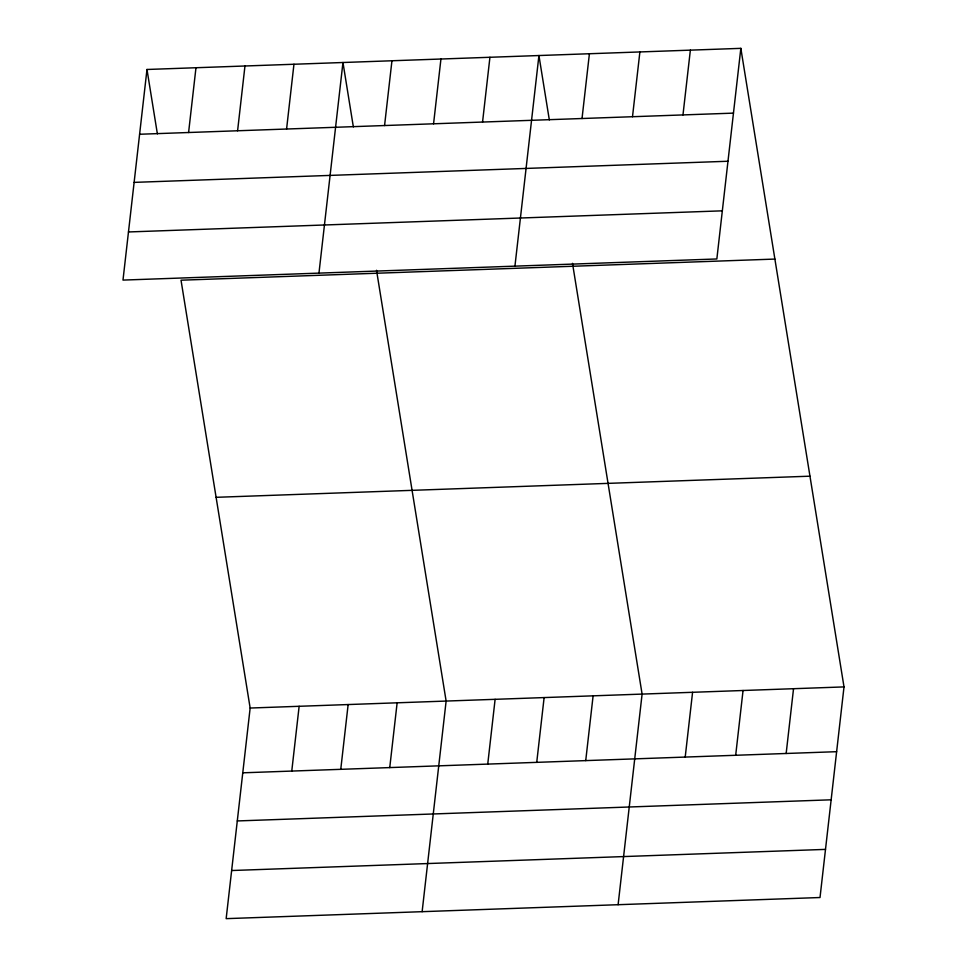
<?xml version="1.0" encoding="UTF-8"?>
<svg xmlns="http://www.w3.org/2000/svg" width="967" height="967" viewBox="0 0 967 967"><rect width="100%" height="100%" fill="white"/><g stroke="black" fill="none" stroke-linecap="round" stroke-linejoin="round"><path stroke-width="1.45" d="M146.984 69.479L122.99 280.092L716.849 258.963L740.843 48.35L146.984 69.479L157.379 133.869M188.589 132.515L195.975 67.738M237.592 130.775L244.965 65.998M286.583 129.022L293.956 64.245M774.893 259.071L181.022 280.2L250.151 708.037L226.157 918.65L820.016 897.521L844.01 686.908L740.843 48.35M318.965 273.117L342.959 62.504L353.354 126.895M291.768 771.074L299.141 706.297M384.564 125.541L391.949 60.764M340.759 769.333L348.144 704.556M433.567 123.8L440.94 59.023M389.749 767.593L397.135 702.816M482.557 122.047L489.931 57.283M422.132 911.676L446.125 701.063L376.526 270.301M514.94 266.143L538.933 55.53L549.329 119.92M487.743 764.099L495.116 699.322M582.025 118.518L589.411 53.741M536.733 762.359L544.119 697.582M632.503 116.717L639.888 51.94M585.724 760.618L593.109 695.841M682.98 114.916L690.365 50.151M618.106 904.701L642.1 694.101L572.5 263.338M685.204 757.076L692.577 692.299M735.682 755.275L743.055 690.498M786.159 753.486L793.532 688.709M139.599 134.256L733.457 113.127M134.123 182.376L727.982 161.247M128.466 231.959L722.325 210.83M216.1 497.316L809.971 476.187M250.151 708.037L844.01 686.908M242.777 772.814L836.636 751.685M237.29 820.947L831.149 799.806M231.645 870.53L825.504 849.389"/></g></svg>
